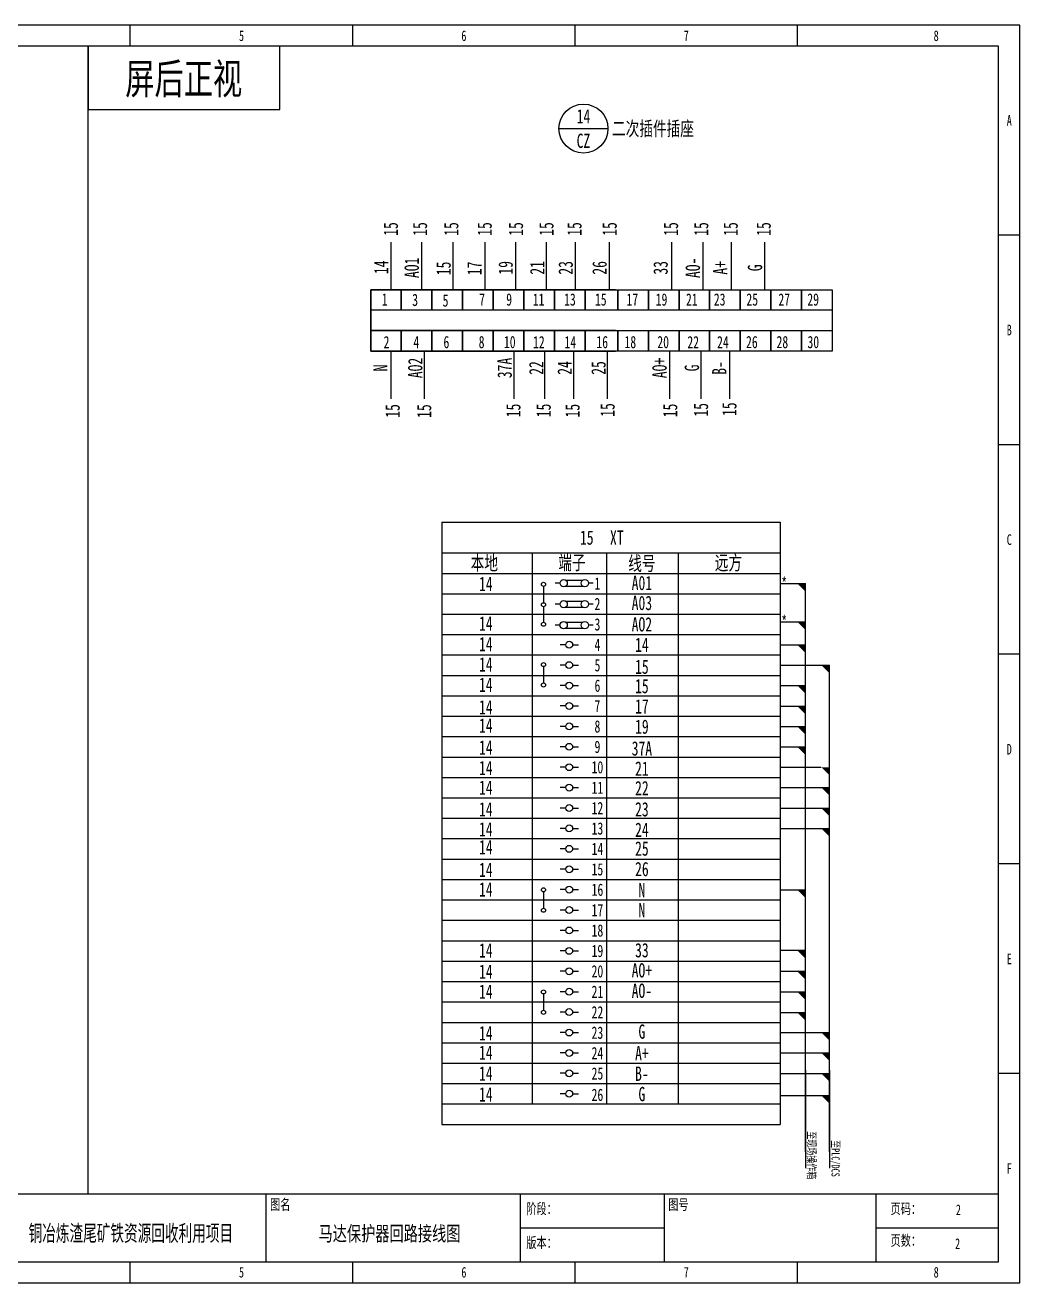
# Model space of a CAD drawing. Header units: millimetres. Extents: x 401220 to 2750366, y -101310 to 943175.
# Drawn here: x 1273778 to 1308329, y 334501 to 378199 of the extents above; entities that cross this region are included whole.
import ezdxf
from ezdxf.enums import TextEntityAlignment as Align

# ---------------------------------------------------------------- set-up
doc = ezdxf.new("R2010")
doc.units = ezdxf.units.MM
doc.layers.add('SW', color=8, linetype='Continuous', lineweight=20)
doc.styles.add('IDQSTYLE', font='NSimSun.ttf', dxfattribs={"width": 0.7})
doc.styles.add('标准', font='NSimSun.ttf', dxfattribs={"width": 0.667})

msp = doc.modelspace()

# ---------------------------------------------------------------- linework, layer by layer
at = {"ltscale": 4}
for p, q in [((1277430.8, 377463.8), (1277430.8, 378199.4)), ((1285155.3, 377463.8), (1285155.3, 378199.4)), ((1292879.8, 377463.8), (1292879.8, 378199.4)), ((1300604.3, 377463.8), (1300604.3, 378199.4)), ((1307593.1, 370916.3), (1308328.7, 370916.3)), ((1307593.1, 363633.2), (1308328.7, 363633.2)), ((1292358.3, 358811.9), (1292191.2, 358811.9)), ((1293511.3, 358812), (1293344.2, 358812)), ((1292358, 358082.9), (1292190.9, 358082.9)), ((1293510.9, 358083), (1293343.9, 358083)), ((1292357.6, 357353.9), (1292190.6, 357353.9)), ((1293510.6, 357354), (1293343.5, 357354)), ((1292556, 356671.6), (1292356.6, 356671.6)), ((1292795.2, 356671.6), (1292994.5, 356671.6)), ((1307593.1, 356350.2), (1308328.7, 356350.2)), ((1292556, 355962.5), (1292356.6, 355962.5)), ((1292795.2, 355962.5), (1292994.5, 355962.5)), ((1292556, 355253.4), (1292356.6, 355253.4)), ((1292795.2, 355253.4), (1292994.5, 355253.4)), ((1292556, 354544.4), (1292356.6, 354544.4)), ((1292795.2, 354544.4), (1292994.5, 354544.4)), ((1292556, 353835.3), (1292356.6, 353835.3)), ((1292795.2, 353835.3), (1292994.5, 353835.3)), ((1292556, 353126.2), (1292356.6, 353126.2)), ((1292795.2, 353126.2), (1292994.5, 353126.2)), ((1292556, 352417.1), (1292356.6, 352417.1)), ((1292795.2, 352417.1), (1292994.5, 352417.1)), ((1292556, 351708), (1292356.6, 351708)), ((1292795.2, 351708), (1292994.5, 351708)), ((1292556, 350998.9), (1292356.6, 350998.9)), ((1292795.2, 350998.9), (1292994.5, 350998.9)), ((1292556, 350289.8), (1292356.6, 350289.8)), ((1292795.2, 350289.8), (1292994.5, 350289.8)), ((1292556, 349580.7), (1292356.6, 349580.7)), ((1292795.2, 349580.7), (1292994.5, 349580.7)), ((1292556, 348871.6), (1292356.6, 348871.6)), ((1292795.2, 348871.6), (1292994.5, 348871.6)), ((1307593.1, 349067.1), (1308328.7, 349067.1)), ((1292556, 348162.5), (1292356.6, 348162.5)), ((1292795.2, 348162.5), (1292994.5, 348162.5)), ((1292556, 347453.4), (1292356.6, 347453.4)), ((1292795.2, 347453.4), (1292994.5, 347453.4)), ((1292556, 346744.3), (1292356.6, 346744.3)), ((1292795.2, 346744.3), (1292994.5, 346744.3)), ((1292556, 346035.2), (1292356.6, 346035.2)), ((1292795.2, 346035.2), (1292994.5, 346035.2)), ((1292556, 345326.1), (1292356.6, 345326.1)), ((1292795.2, 345326.1), (1292994.5, 345326.1)), ((1292556, 344617), (1292356.6, 344617)), ((1292795.2, 344617), (1292994.5, 344617)), ((1292556, 343907.9), (1292356.6, 343907.9)), ((1292795.2, 343907.9), (1292994.5, 343907.9)), ((1292556, 343198.8), (1292356.6, 343198.8)), ((1292795.2, 343198.8), (1292994.5, 343198.8)), ((1292556, 342489.7), (1292356.6, 342489.7)), ((1292795.2, 342489.7), (1292994.5, 342489.7)), ((1292556, 341780.6), (1292356.6, 341780.6)), ((1292795.2, 341780.6), (1292994.5, 341780.6)), ((1307593.1, 341784), (1308328.7, 341784)), ((1292556, 341071.5), (1292356.6, 341071.5)), ((1292795.2, 341071.5), (1292994.5, 341071.5)), ((1249328.4, 337590.7), (1307593.1, 337590.7)), ((1282139, 337590.7), (1282139, 335236.6)), ((1290967, 337590.7), (1290967, 335236.6)), ((1295969.6, 337590.7), (1295969.6, 335236.6)), ((1303326.2, 337590.7), (1303326.2, 335236.6)), ((1290967, 336413.6), (1295969.6, 336413.6)), ((1303326.2, 336413.6), (1307593.1, 336413.6)), ((1277430.8, 334500.9), (1277430.8, 335236.6)), ((1285155.3, 334500.9), (1285155.3, 335236.6)), ((1292879.8, 334500.9), (1292879.8, 335236.6)), ((1300604.3, 334500.9), (1300604.3, 335236.6))]:
    msp.add_line(p, q, dxfattribs=at)
for p, q in [((1275967.5, 377463.8), (1275967.5, 375271.9)), ((1275967.5, 337590.7), (1275967.5, 377463.8)), ((1282627.7, 375271.9), (1282627.7, 377463.8)), ((1275967.5, 375271.9), (1282627.7, 375271.9)), ((1292320, 374606.1), (1294021.9, 374606.1)), ((1286488.5, 369003), (1286488.5, 370664.5)), ((1287552.1, 369003), (1287552.1, 370664.5)), ((1288645.4, 369003), (1288645.4, 370664.5)), ((1289761.5, 369003), (1289761.5, 370664.5)), ((1290825.1, 369003), (1290825.1, 370664.5)), ((1291888.8, 369003), (1291888.8, 370664.5)), ((1292897.4, 369003), (1292897.4, 370664.5)), ((1294073.4, 369003), (1294073.4, 370664.5)), ((1296237.6, 369003), (1296237.6, 370664.5)), ((1297323.8, 369003), (1297323.8, 370664.5)), ((1298311.9, 369003), (1298311.9, 370664.5)), ((1299471.9, 369003), (1299471.9, 370664.5)), ((1285779.4, 369003), (1286488.5, 369003)), ((1285779.4, 368293.9), (1285779.4, 369003)), ((1294288.5, 369003), (1285779.4, 369003)), ((1285779.4, 369003), (1285779.4, 366875.7)), ((1286488.5, 369003), (1287197.6, 369003)), ((1287197.6, 369003), (1287906.7, 369003)), ((1287906.7, 369003), (1288615.8, 369003)), ((1288615.8, 369003), (1289324.9, 369003)), ((1289324.9, 369003), (1290034, 369003)), ((1290034, 369003), (1290743, 369003)), ((1290743, 369003), (1291452.1, 369003)), ((1291452.1, 369003), (1292161.2, 369003)), ((1292161.2, 369003), (1292870.3, 369003)), ((1292870.3, 369003), (1293579.4, 369003)), ((1293579.4, 369003), (1294288.5, 369003)), ((1294362.8, 369003), (1294362.8, 368293.9)), ((1286488.5, 368293.9), (1285779.4, 368293.9)), ((1287197.6, 368293.9), (1286488.5, 368293.9)), ((1287906.7, 368293.9), (1287197.6, 368293.9)), ((1288615.8, 368293.9), (1287906.7, 368293.9)), ((1289324.9, 368293.9), (1288615.8, 368293.9)), ((1290034, 368293.9), (1289324.9, 368293.9)), ((1290743, 368293.9), (1290034, 368293.9)), ((1291452.1, 368293.9), (1290743, 368293.9)), ((1292161.2, 368293.9), (1291452.1, 368293.9)), ((1292870.3, 368293.9), (1292161.2, 368293.9)), ((1293579.4, 368293.9), (1292870.3, 368293.9)), ((1294288.5, 368293.9), (1293579.4, 368293.9)), ((1285779.4, 367584.8), (1286488.5, 367584.8)), ((1285779.4, 366875.7), (1285779.4, 367584.8)), ((1285779.4, 367584.8), (1286488.5, 367584.8)), ((1285779.4, 366875.7), (1285779.4, 367584.8)), ((1294288.5, 367584.8), (1285779.4, 367584.8)), ((1286488.5, 367584.8), (1287197.6, 367584.8)), ((1286488.5, 367584.8), (1287197.6, 367584.8)), ((1287197.6, 367584.8), (1287906.7, 367584.8)), ((1287197.6, 367584.8), (1287906.7, 367584.8)), ((1287906.7, 367584.8), (1288615.8, 367584.8)), ((1287906.7, 367584.8), (1288615.8, 367584.8)), ((1288615.8, 367584.8), (1289324.9, 367584.8)), ((1288615.8, 367584.8), (1289324.9, 367584.8)), ((1289324.9, 367584.8), (1290034, 367584.8)), ((1289324.9, 367584.8), (1290034, 367584.8)), ((1290034, 367584.8), (1290743, 367584.8)), ((1290034, 367584.8), (1290743, 367584.8)), ((1290743, 367584.8), (1291452.1, 367584.8)), ((1290743, 367584.8), (1291452.1, 367584.8)), ((1291452.1, 367584.8), (1292161.2, 367584.8)), ((1291452.1, 367584.8), (1292161.2, 367584.8)), ((1292161.2, 367584.8), (1292870.3, 367584.8)), ((1292161.2, 367584.8), (1292870.3, 367584.8)), ((1292870.3, 367584.8), (1293579.4, 367584.8)), ((1292870.3, 367584.8), (1293579.4, 367584.8)), ((1293579.4, 367584.8), (1294288.5, 367584.8)), ((1293579.4, 367584.8), (1294288.5, 367584.8)), ((1294362.8, 367584.8), (1294362.8, 366875.7)), ((1294362.8, 367584.8), (1294362.8, 366875.7)), ((1286488.5, 366875.7), (1285779.4, 366875.7)), ((1285779.4, 366875.7), (1294288.5, 366875.7)), ((1286488.5, 366875.7), (1285779.4, 366875.7)), ((1287197.6, 366875.7), (1286488.5, 366875.7)), ((1287197.6, 366875.7), (1286488.5, 366875.7)), ((1286488.5, 365214.1), (1286488.5, 366875.7)), ((1287906.7, 366875.7), (1287197.6, 366875.7)), ((1287906.7, 366875.7), (1287197.6, 366875.7)), ((1287647.4, 365214.1), (1287647.4, 366875.7)), ((1288615.8, 366875.7), (1287906.7, 366875.7)), ((1288615.8, 366875.7), (1287906.7, 366875.7)), ((1289324.9, 366875.7), (1288615.8, 366875.7)), ((1289324.9, 366875.7), (1288615.8, 366875.7)), ((1290547.6, 366875.7), (1289838.5, 366875.7)), ((1290547.6, 366875.7), (1289838.5, 366875.7)), ((1291256.7, 366875.7), (1290547.6, 366875.7)), ((1291256.7, 366875.7), (1290547.6, 366875.7)), ((1290763.3, 365214.1), (1290763.3, 366875.7)), ((1291965.8, 366875.7), (1291256.7, 366875.7)), ((1291965.8, 366875.7), (1291256.7, 366875.7)), ((1291826.9, 365214.1), (1291826.9, 366875.7)), ((1292674.9, 366875.7), (1291965.8, 366875.7)), ((1292674.9, 366875.7), (1291965.8, 366875.7)), ((1293384, 366875.7), (1292674.9, 366875.7)), ((1293384, 366875.7), (1292674.9, 366875.7)), ((1292835.5, 365214.1), (1292835.5, 366875.7)), ((1294093.1, 366875.7), (1293384, 366875.7)), ((1294093.1, 366875.7), (1293384, 366875.7)), ((1294011.5, 365214.1), (1294011.5, 366875.7)), ((1294876.5, 366875.7), (1294167.4, 366875.7)), ((1294876.5, 366875.7), (1294167.4, 366875.7)), ((1296175.7, 365214.1), (1296175.7, 366875.7)), ((1297261.9, 365214.1), (1297261.9, 366875.7)), ((1298250, 365214.1), (1298250, 366875.7)), ((1288249.4, 360925), (1288249.4, 359861.3)), ((1288249.4, 360925), (1299595, 360925)), ((1288656, 360925), (1300001.6, 360925)), ((1300001.6, 360925), (1300001.6, 359861.3)), ((1288249.4, 359861.3), (1300001.6, 359861.3)), ((1288249.4, 359861.3), (1288249.4, 359152.2)), ((1291386.4, 359861.3), (1291386.4, 359152.2)), ((1293974.2, 359861.3), (1293974.2, 359152.2)), ((1296457.2, 359861.3), (1296457.2, 359152.2)), ((1300001.6, 359861.3), (1300001.6, 359152.2)), ((1288249.4, 359152.2), (1288249.4, 358443.1)), ((1288249.4, 359152.2), (1288249.4, 358443.1)), ((1288249.4, 359152.2), (1299595, 359152.2)), ((1288656, 359152.2), (1300001.6, 359152.2)), ((1291386.4, 359152.2), (1291386.4, 358443.1)), ((1292554.5, 358916.3), (1293147.5, 358916.1)), ((1293974.2, 359152.2), (1293974.2, 358443.1)), ((1296456.1, 359152.2), (1296456.1, 358443.1)), ((1300001.6, 359152.2), (1300001.6, 358443.1)), ((1300001.6, 359152.2), (1300001.6, 358443.1)), ((1300001.6, 358797.7), (1300882, 358797.7)), ((1300882, 339058), (1300882, 358797.7)), ((1288249.4, 358443.1), (1288249.4, 357734)), ((1288249.4, 358443.1), (1288249.4, 357734)), ((1288249.4, 358443.1), (1299595, 358443.1)), ((1288656, 358443.1), (1300001.6, 358443.1)), ((1291386.4, 358443.1), (1291386.4, 357734)), ((1291781.8, 358699.5), (1291781.8, 358415.8)), ((1291781.8, 358415.8), (1291781.8, 358132.2)), ((1292555.8, 358708.4), (1293147.4, 358708.1)), ((1293974.2, 358443.1), (1293974.2, 357734)), ((1296456.1, 358443.1), (1296456.1, 357734)), ((1300001.6, 358443.1), (1300001.6, 357734)), ((1300001.6, 358443.1), (1300001.6, 357734)), ((1291781.8, 357990.4), (1291781.8, 357454.3)), ((1292554.2, 358187.3), (1293147.2, 358187.1)), ((1292555.5, 357979.4), (1293147.1, 357979.1)), ((1288249.4, 357734), (1288249.4, 357024.9)), ((1288249.4, 357734), (1288249.4, 357024.9)), ((1288249.4, 357734), (1299595, 357734)), ((1288656, 357734), (1300001.6, 357734)), ((1291386.4, 357734), (1291386.4, 357024.9)), ((1292553.9, 357458.3), (1293146.8, 357458.1)), ((1293974.2, 357734), (1293974.2, 357024.9)), ((1296456.1, 357734), (1296456.1, 357024.9)), ((1300001.6, 357734), (1300001.6, 357024.9)), ((1300001.6, 357734), (1300001.6, 357024.9)), ((1300001.6, 357470.6), (1300882, 357470.6)), ((1288249.4, 357024.9), (1288249.4, 356315.8)), ((1288249.4, 357024.9), (1288249.4, 356315.8)), ((1288249.4, 357024.9), (1299595, 357024.9)), ((1288656, 357024.9), (1300001.6, 357024.9)), ((1291386.4, 357024.9), (1291386.4, 356315.8)), ((1292555.2, 357250.4), (1293146.8, 357250.1)), ((1293974.2, 357024.9), (1293974.2, 356315.8)), ((1296456.1, 357024.9), (1296456.1, 356315.8)), ((1300001.6, 357024.9), (1300001.6, 356315.8)), ((1300001.6, 357024.9), (1300001.6, 356315.8)), ((1300001.6, 356670.4), (1300882, 356670.4)), ((1288249.4, 356315.8), (1288249.4, 355606.7)), ((1288249.4, 356315.8), (1288249.4, 355606.7)), ((1288249.4, 356315.8), (1299595, 356315.8)), ((1288656, 356315.8), (1300001.6, 356315.8)), ((1291386.4, 356315.8), (1291386.4, 355606.7)), ((1293974.2, 356315.8), (1293974.2, 355606.7)), ((1296456.1, 356315.8), (1296456.1, 355606.7)), ((1300001.6, 356315.8), (1300001.6, 355606.7)), ((1300001.6, 356315.8), (1300001.6, 355606.7)), ((1291781.8, 355910.9), (1291781.8, 355627.2)), ((1300001.6, 355961.3), (1300882, 355961.3)), ((1300001.6, 355961.3), (1301716.4, 355961.3)), ((1301716.4, 339058), (1301716.4, 355961.3)), ((1288249.4, 355606.7), (1288249.4, 354897.6)), ((1288249.4, 355606.7), (1288249.4, 354897.6)), ((1288249.4, 355606.7), (1299595, 355606.7)), ((1288656, 355606.7), (1300001.6, 355606.7)), ((1291386.4, 355606.7), (1291386.4, 354897.6)), ((1291781.8, 355627.2), (1291781.8, 355343.6)), ((1293974.2, 355606.7), (1293974.2, 354897.6)), ((1296456.1, 355606.7), (1296456.1, 354897.6)), ((1300001.6, 355606.7), (1300001.6, 354897.6)), ((1300001.6, 355606.7), (1300001.6, 354897.6)), ((1288249.4, 354897.6), (1288249.4, 354188.5)), ((1288249.4, 354897.6), (1288249.4, 354188.5)), ((1288249.4, 354897.6), (1299595, 354897.6)), ((1288656, 354897.6), (1300001.6, 354897.6)), ((1291386.4, 354897.6), (1291386.4, 354188.5)), ((1293974.2, 354897.6), (1293974.2, 354188.5)), ((1296456.1, 354897.6), (1296456.1, 354188.5)), ((1300001.6, 355252.2), (1300882, 355252.2)), ((1300001.6, 354897.6), (1300001.6, 354188.5)), ((1300001.6, 354897.6), (1300001.6, 354188.5)), ((1300001.6, 354543.1), (1300882, 354543.1)), ((1288249.4, 354188.5), (1288249.4, 353479.5)), ((1288249.4, 354188.5), (1288249.4, 353479.5)), ((1288249.4, 354188.5), (1299595, 354188.5)), ((1288656, 354188.5), (1300001.6, 354188.5)), ((1291386.4, 354188.5), (1291386.4, 353479.5)), ((1293974.2, 354188.5), (1293974.2, 353479.5)), ((1296456.1, 354188.5), (1296456.1, 353479.5)), ((1300001.6, 354188.5), (1300001.6, 353479.5)), ((1300001.6, 354188.5), (1300001.6, 353479.5)), ((1300001.6, 353834), (1300882, 353834)), ((1288249.4, 353479.5), (1288249.4, 352770.4)), ((1288249.4, 353479.5), (1288249.4, 352770.4)), ((1288249.4, 353479.5), (1299595, 353479.5)), ((1288656, 353479.5), (1300001.6, 353479.5)), ((1291386.4, 353479.5), (1291386.4, 352770.4)), ((1293974.2, 353479.5), (1293974.2, 352770.4)), ((1296456.1, 353479.5), (1296456.1, 352770.4)), ((1300001.6, 353479.5), (1300001.6, 352770.4)), ((1300001.6, 353479.5), (1300001.6, 352770.4)), ((1300001.6, 353124.9), (1300882, 353124.9)), ((1288249.4, 352770.4), (1288249.4, 352061.3)), ((1288249.4, 352770.4), (1288249.4, 352061.3)), ((1288249.4, 352770.4), (1299595, 352770.4)), ((1288656, 352770.4), (1300001.6, 352770.4)), ((1291386.4, 352770.4), (1291386.4, 352061.3)), ((1293974.2, 352770.4), (1293974.2, 352061.3)), ((1296456.1, 352770.4), (1296456.1, 352061.3)), ((1300001.6, 352770.4), (1300001.6, 352061.3)), ((1300001.6, 352770.4), (1300001.6, 352061.3)), ((1300001.6, 352415.8), (1301432.8, 352415.8)), ((1288249.4, 352061.3), (1288249.4, 351352.2)), ((1288249.4, 352061.3), (1288249.4, 351352.2)), ((1288249.4, 352061.3), (1299595, 352061.3)), ((1288656, 352061.3), (1300001.6, 352061.3)), ((1291386.4, 352061.3), (1291386.4, 351352.2)), ((1293974.2, 352061.3), (1293974.2, 351352.2)), ((1296456.1, 352061.3), (1296456.1, 351352.2)), ((1300001.6, 352061.3), (1300001.6, 351352.2)), ((1300001.6, 352061.3), (1300001.6, 351352.2)), ((1288249.4, 351352.2), (1288249.4, 350643.1)), ((1288249.4, 351352.2), (1288249.4, 350643.1)), ((1288249.4, 351352.2), (1299595, 351352.2)), ((1288656, 351352.2), (1300001.6, 351352.2)), ((1291386.4, 351352.2), (1291386.4, 350643.1)), ((1293974.2, 351352.2), (1293974.2, 350643.1)), ((1296456.1, 351352.2), (1296456.1, 350643.1)), ((1300001.6, 351706.7), (1300882, 351706.7)), ((1300001.6, 351706.7), (1301716.4, 351706.7)), ((1300001.6, 351352.2), (1300001.6, 350643.1)), ((1300001.6, 351352.2), (1300001.6, 350643.1)), ((1300001.6, 350997.6), (1301716.4, 350997.6)), ((1288249.4, 350643.1), (1288249.4, 349934)), ((1288249.4, 350643.1), (1288249.4, 349934)), ((1288249.4, 350643.1), (1299595, 350643.1)), ((1288656, 350643.1), (1300001.6, 350643.1)), ((1291386.4, 350643.1), (1291386.4, 349934)), ((1293974.2, 350643.1), (1293974.2, 349934)), ((1296456.1, 350643.1), (1296456.1, 349934)), ((1300001.6, 350643.1), (1300001.6, 349934)), ((1300001.6, 350643.1), (1300001.6, 349934)), ((1300001.6, 350288.5), (1301716.4, 350288.5)), ((1288249.4, 349934), (1288249.4, 349224.9)), ((1288249.4, 349934), (1288249.4, 349224.9)), ((1288249.4, 349934), (1299595, 349934)), ((1288656, 349934), (1300001.6, 349934)), ((1291386.4, 349934), (1291386.4, 349224.9)), ((1293974.2, 349934), (1293974.2, 349224.9)), ((1296456.1, 349934), (1296456.1, 349224.9)), ((1300001.6, 349934), (1300001.6, 349224.9)), ((1300001.6, 349934), (1300001.6, 349224.9)), ((1288249.4, 349224.9), (1288249.4, 348515.8)), ((1288249.4, 349224.9), (1288249.4, 348515.8)), ((1288249.4, 349224.9), (1299595, 349224.9)), ((1288656, 349224.9), (1300001.6, 349224.9)), ((1291386.4, 349224.9), (1291386.4, 348515.8)), ((1293974.2, 349224.9), (1293974.2, 348515.8)), ((1296456.1, 349224.9), (1296456.1, 348515.8)), ((1300001.6, 349224.9), (1300001.6, 348515.8)), ((1300001.6, 349224.9), (1300001.6, 348515.8)), ((1288249.4, 348515.8), (1288249.4, 347806.7)), ((1288249.4, 348515.8), (1288249.4, 347806.7)), ((1288249.4, 348515.8), (1299595, 348515.8)), ((1288656, 348515.8), (1300001.6, 348515.8)), ((1291386.4, 348515.8), (1291386.4, 347806.7)), ((1293974.2, 348515.8), (1293974.2, 347806.7)), ((1296456.1, 348515.8), (1296456.1, 347806.7)), ((1300001.6, 348515.8), (1300001.6, 347806.7)), ((1300001.6, 348515.8), (1300001.6, 347806.7)), ((1291781.8, 348084.4), (1291781.8, 347800.7)), ((1300001.6, 348161.7), (1300882, 348161.7)), ((1288249.4, 347806.7), (1288249.4, 347097.6)), ((1288249.4, 347806.7), (1288249.4, 347097.6)), ((1288249.4, 347806.7), (1299595, 347806.7)), ((1288656, 347806.7), (1300001.6, 347806.7)), ((1291386.4, 347806.7), (1291386.4, 347097.6)), ((1291781.8, 347800.7), (1291781.8, 347517.1)), ((1293974.2, 347806.7), (1293974.2, 347097.6)), ((1296456.1, 347806.7), (1296456.1, 347097.6)), ((1300001.6, 347806.7), (1300001.6, 347097.6)), ((1300001.6, 347806.7), (1300001.6, 347097.6)), ((1288249.4, 347097.6), (1288249.4, 346388.5)), ((1288249.4, 347097.6), (1288249.4, 346388.5)), ((1288249.4, 347097.6), (1299595, 347097.6)), ((1288656, 347097.6), (1300001.6, 347097.6)), ((1291386.4, 347097.6), (1291386.4, 346388.5)), ((1293974.2, 347097.6), (1293974.2, 346388.5)), ((1296456.1, 347097.6), (1296456.1, 346388.5)), ((1300001.6, 347097.6), (1300001.6, 346388.5)), ((1300001.6, 347097.6), (1300001.6, 346388.5)), ((1288249.4, 346388.5), (1288249.4, 345679.4)), ((1288249.4, 346388.5), (1288249.4, 345679.4)), ((1288249.4, 346388.5), (1299595, 346388.5)), ((1288656, 346388.5), (1300001.6, 346388.5)), ((1291386.4, 346388.5), (1291386.4, 345679.4)), ((1293974.2, 346388.5), (1293974.2, 345679.4)), ((1296456.1, 346388.5), (1296456.1, 345679.4)), ((1300001.6, 346388.5), (1300001.6, 345679.4)), ((1300001.6, 346388.5), (1300001.6, 345679.4)), ((1288249.4, 345679.4), (1288249.4, 344970.3)), ((1288249.4, 345679.4), (1288249.4, 344970.3)), ((1288249.4, 345679.4), (1299595, 345679.4)), ((1288656, 345679.4), (1300001.6, 345679.4)), ((1291386.4, 345679.4), (1291386.4, 344970.3)), ((1293974.2, 345679.4), (1293974.2, 344970.3)), ((1296456.1, 345679.4), (1296456.1, 344970.3)), ((1300001.6, 346055), (1300882, 346055)), ((1300001.6, 346055), (1300882, 346055)), ((1300001.6, 345679.4), (1300001.6, 344970.3)), ((1300001.6, 345679.4), (1300001.6, 344970.3)), ((1300001.6, 345324.8), (1300882, 345324.8)), ((1288249.4, 344970.3), (1288249.4, 344261.2)), ((1288249.4, 344970.3), (1288249.4, 344261.2)), ((1288249.4, 344970.3), (1299595, 344970.3)), ((1288656, 344970.3), (1300001.6, 344970.3)), ((1291386.4, 344970.3), (1291386.4, 344261.2)), ((1293974.2, 344970.3), (1293974.2, 344261.2)), ((1296456.1, 344970.3), (1296456.1, 344261.2)), ((1300001.6, 344970.3), (1300001.6, 344261.2)), ((1300001.6, 344970.3), (1300001.6, 344261.2)), ((1291781.8, 344538.9), (1291781.8, 344255.2)), ((1300001.6, 344615.7), (1300882, 344615.7)), ((1288249.4, 344261.2), (1288249.4, 343552.1)), ((1288249.4, 344261.2), (1288249.4, 343552.1)), ((1288249.4, 344261.2), (1300001.6, 344261.2)), ((1291386.4, 344261.2), (1291386.4, 343552.1)), ((1291781.8, 344255.2), (1291781.8, 343971.6)), ((1293974.2, 344261.2), (1293974.2, 343552.1)), ((1296456.1, 344261.2), (1296456.1, 343552.1)), ((1300001.6, 344261.2), (1300001.6, 343552.1)), ((1300001.6, 344261.2), (1300001.6, 343552.1)), ((1288249.4, 343552.1), (1288249.4, 342843)), ((1288249.4, 343552.1), (1288249.4, 342843)), ((1288249.4, 343552.1), (1299595, 343552.1)), ((1288656, 343552.1), (1300001.6, 343552.1)), ((1291386.4, 343552.1), (1291386.4, 342843)), ((1293974.2, 343552.1), (1293974.2, 342843)), ((1296456.1, 343552.1), (1296456.1, 342843)), ((1300001.6, 343892.5), (1300882, 343892.5)), ((1300001.6, 343552.1), (1300001.6, 342843)), ((1300001.6, 343552.1), (1300001.6, 342843)), ((1300001.6, 343197.6), (1301716.4, 343197.6)), ((1288249.4, 342843), (1288249.4, 342133.9)), ((1288249.4, 342843), (1288249.4, 342133.9)), ((1288249.4, 342843), (1299595, 342843)), ((1288656, 342843), (1300001.6, 342843)), ((1291386.4, 342843), (1291386.4, 342133.9)), ((1293974.2, 342843), (1293974.2, 342133.9)), ((1296456.1, 342843), (1296456.1, 342133.9)), ((1300001.6, 342843), (1300001.6, 342133.9)), ((1300001.6, 342843), (1300001.6, 342133.9)), ((1300001.6, 342488.5), (1301716.4, 342488.5)), ((1288249.4, 342133.9), (1288249.4, 341424.8)), ((1288249.4, 342133.9), (1288249.4, 341424.8)), ((1288249.4, 342133.9), (1299595, 342133.9)), ((1288656, 342133.9), (1300001.6, 342133.9)), ((1291386.4, 342133.9), (1291386.4, 341424.8)), ((1293974.2, 342133.9), (1293974.2, 341424.8)), ((1296456.1, 342133.9), (1296456.1, 341424.8)), ((1300001.6, 342133.9), (1300001.6, 341424.8)), ((1300001.6, 342133.9), (1300001.6, 341424.8)), ((1300001.6, 341779.4), (1301716.4, 341779.4)), ((1300882, 341894.4), (1300882, 341468.9)), ((1301716.4, 341894.4), (1301716.4, 341468.9)), ((1288249.4, 341424.8), (1288249.4, 340715.7)), ((1288249.4, 341424.8), (1288249.4, 340715.7)), ((1288249.4, 341424.8), (1299595, 341424.8)), ((1288656, 341424.8), (1300001.6, 341424.8)), ((1291386.4, 341424.8), (1291386.4, 340715.7)), ((1293974.2, 341424.8), (1293974.2, 340715.7)), ((1296456.1, 341424.8), (1296456.1, 340715.7)), ((1300001.6, 341424.8), (1300001.6, 340715.7)), ((1300001.6, 341424.8), (1300001.6, 340715.7)), ((1300882, 341468.9), (1300882, 339058)), ((1301716.4, 341468.9), (1301716.4, 339058)), ((1288249.4, 341070.3), (1288249.4, 340006.6)), ((1300001.6, 341070.3), (1300001.6, 340006.6)), ((1300001.6, 341006.1), (1301716.4, 341006.1)), ((1288249.4, 340715.7), (1288249.4, 340006.6)), ((1288249.4, 340715.7), (1288249.4, 340006.6)), ((1288249.4, 340715.7), (1299595, 340715.7)), ((1288656, 340715.7), (1300001.6, 340715.7)), ((1300001.6, 340715.7), (1300001.6, 340006.6)), ((1300001.6, 340715.7), (1300001.6, 340006.6)), ((1288249.4, 340006.6), (1299595, 340006.6)), ((1288656, 340006.6), (1300001.6, 340006.6)), ((1300882, 339058), (1300882, 338490.7)), ((1301716.4, 339058), (1301716.4, 338490.7))]:
    msp.add_line(p, q)
for points in [[(1247709.9, 334500.9), (1308328.7, 334500.9), (1308328.7, 378199.4), (1247709.9, 378199.4)], [(1249328.4, 335236.6), (1307593.1, 335236.6), (1307593.1, 377463.8), (1249328.4, 377463.8)]]:
    msp.add_lwpolyline(points, close=True, dxfattribs=at)
for points in [[(1285779.4, 369003), (1286843, 369003), (1286843, 368293.9), (1285779.4, 368293.9)], [(1301808.4, 366875.7), (1285779.4, 366875.7), (1285779.4, 369003), (1301808.4, 369003)], [(1286843, 369003), (1287906.7, 369003), (1287906.7, 368293.9), (1286843, 368293.9)], [(1287906.7, 369003), (1288970.3, 369003), (1288970.3, 368293.9), (1287906.7, 368293.9)], [(1288970.3, 369003), (1290034, 369003), (1290034, 368293.9), (1288970.3, 368293.9)], [(1290034, 369003), (1291097.6, 369003), (1291097.6, 368293.9), (1290034, 368293.9)], [(1291097.6, 369003), (1292161.2, 369003), (1292161.2, 368293.9), (1291097.6, 368293.9)], [(1292161.2, 369003), (1293224.9, 369003), (1293224.9, 368293.9), (1292161.2, 368293.9)], [(1293224.9, 369003), (1294362.8, 369003), (1294362.8, 368293.9), (1293224.9, 368293.9)], [(1294362.8, 369003), (1295426.5, 369003), (1295426.5, 368293.9), (1294362.8, 368293.9)], [(1295426.5, 369003), (1296490.1, 369003), (1296490.1, 368293.9), (1295426.5, 368293.9)], [(1296490.1, 369003), (1297553.8, 369003), (1297553.8, 368293.9), (1296490.1, 368293.9)], [(1297553.8, 369003), (1298617.4, 369003), (1298617.4, 368293.9), (1297553.8, 368293.9)], [(1298617.4, 369003), (1299681.1, 369003), (1299681.1, 368293.9), (1298617.4, 368293.9)], [(1299681.1, 369003), (1300744.7, 369003), (1300744.7, 368293.9), (1299681.1, 368293.9)], [(1300744.7, 369003), (1301808.4, 369003), (1301808.4, 368293.9), (1300744.7, 368293.9)], [(1285779.4, 367584.8), (1286843, 367584.8), (1286843, 366875.7), (1285779.4, 366875.7)], [(1286843, 367584.8), (1287906.7, 367584.8), (1287906.7, 366875.7), (1286843, 366875.7)], [(1287906.7, 367584.8), (1288970.3, 367584.8), (1288970.3, 366875.7), (1287906.7, 366875.7)], [(1288970.3, 367584.8), (1290034, 367584.8), (1290034, 366875.7), (1288970.3, 366875.7)], [(1290034, 367584.8), (1291097.6, 367584.8), (1291097.6, 366875.7), (1290034, 366875.7)], [(1291097.6, 367584.8), (1292161.2, 367584.8), (1292161.2, 366875.7), (1291097.6, 366875.7)], [(1292161.2, 367584.8), (1293224.9, 367584.8), (1293224.9, 366875.7), (1292161.2, 366875.7)], [(1293224.9, 367584.8), (1294362.8, 367584.8), (1294362.8, 366875.7), (1293224.9, 366875.7)], [(1294362.8, 367584.8), (1295426.5, 367584.8), (1295426.5, 366875.7), (1294362.8, 366875.7)], [(1295426.5, 367584.8), (1296490.1, 367584.8), (1296490.1, 366875.7), (1295426.5, 366875.7)], [(1296490.1, 367584.8), (1297553.8, 367584.8), (1297553.8, 366875.7), (1296490.1, 366875.7)], [(1297553.8, 367584.8), (1298617.4, 367584.8), (1298617.4, 366875.7), (1297553.8, 366875.7)], [(1298617.4, 367584.8), (1299681.1, 367584.8), (1299681.1, 366875.7), (1298617.4, 366875.7)], [(1299681.1, 367584.8), (1300744.7, 367584.8), (1300744.7, 366875.7), (1299681.1, 366875.7)], [(1300744.7, 367584.8), (1301808.4, 367584.8), (1301808.4, 366875.7), (1300744.7, 366875.7)]]:
    msp.add_lwpolyline(points, close=True)
for centre, radius in [((1293170.9, 374606.1), 850.9), ((1291781.8, 358770.4), 70.9), ((1291781.8, 358061.3), 70.9), ((1291781.8, 357383.4), 70.9), ((1291781.8, 355981.8), 70.9), ((1291781.8, 355272.7), 70.9), ((1291781.8, 348155.3), 70.9), ((1291781.8, 347446.2), 70.9), ((1291781.8, 344609.8), 70.9), ((1291781.8, 343900.7), 70.9)]:
    msp.add_circle(centre, radius)
for centre, radius in [((1292484.2, 358811.9), 125.9), ((1293218.3, 358812), 125.9), ((1292483.9, 358082.9), 125.9), ((1293218, 358083), 125.9), ((1292483.5, 357353.9), 125.9), ((1293217.6, 357354), 125.9), ((1292675.6, 356671.6), 119.6), ((1292675.6, 355962.5), 119.6), ((1292675.6, 355253.4), 119.6), ((1292675.6, 354544.4), 119.6), ((1292675.6, 353835.3), 119.6), ((1292675.6, 353126.2), 119.6), ((1292675.6, 352417.1), 119.6), ((1292675.6, 351708), 119.6), ((1292675.6, 350998.9), 119.6), ((1292675.6, 350289.8), 119.6), ((1292675.6, 349580.7), 119.6), ((1292675.6, 348871.6), 119.6), ((1292675.6, 348162.5), 119.6), ((1292675.6, 347453.4), 119.6), ((1292675.6, 346744.3), 119.6), ((1292675.6, 346035.2), 119.6), ((1292675.6, 345326.1), 119.6), ((1292675.6, 344617), 119.6), ((1292675.6, 343907.9), 119.6), ((1292675.6, 343198.8), 119.6), ((1292675.6, 342489.7), 119.6), ((1292675.6, 341780.6), 119.6), ((1292675.6, 341071.5), 119.6)]:
    msp.add_circle(centre, radius, dxfattribs=at)
for points in [[(1300882, 358797.7), (1300882, 358514), (1300598.4, 358797.7)], [(1300882, 357470.6), (1300882, 357187), (1300598.4, 357470.6)], [(1300882, 356670.4), (1300882, 356386.7), (1300598.4, 356670.4)], [(1301716.4, 355961.3), (1301716.4, 355677.7), (1301432.8, 355961.3)], [(1300882, 355252.2), (1300882, 354968.6), (1300598.4, 355252.2)], [(1300882, 354543.1), (1300882, 354259.5), (1300598.4, 354543.1)], [(1300882, 353834), (1300882, 353550.4), (1300598.4, 353834)], [(1300882, 353124.9), (1300882, 352841.3), (1300598.4, 353124.9)], [(1301716.4, 352415.8), (1301716.4, 352132.2), (1301432.8, 352415.8)], [(1301716.4, 351706.7), (1301716.4, 351423.1), (1301432.8, 351706.7)], [(1301716.4, 350997.6), (1301716.4, 350714), (1301432.8, 350997.6)], [(1301716.4, 350288.5), (1301716.4, 350004.9), (1301432.8, 350288.5)], [(1300882, 348161.7), (1300882, 347878.1), (1300598.4, 348161.7)], [(1300882, 346055), (1300882, 345771.4), (1300598.4, 346055)], [(1300882, 345324.8), (1300882, 345041.2), (1300598.4, 345324.8)], [(1300882, 344615.7), (1300882, 344332.1), (1300598.4, 344615.7)], [(1300882, 343892.5), (1300882, 343608.8), (1300598.4, 343892.5)], [(1301716.4, 343197.6), (1301716.4, 342913.9), (1301432.8, 343197.6)], [(1301716.4, 342488.5), (1301716.4, 342204.8), (1301432.8, 342488.5)], [(1301716.4, 341779.4), (1301716.4, 341495.7), (1301432.8, 341779.4)], [(1301716.4, 341006.1), (1301716.4, 340722.5), (1301432.8, 341006.1)]]:
    msp.add_solid(points)

# ---------------------------------------------------------------- texts
at = {"style": 'IDQSTYLE', "width": 0.7}
for s, p in [('5', (1281293, 377537.3)), ('6', (1289017.5, 377537.3)), ('7', (1296742, 377537.3)), ('8', (1305422.9, 377537.3)), ('A', (1307960.9, 374594.7)), ('B', (1307960.9, 367311.6)), ('C', (1307960.9, 360028.5)), ('D', (1307960.9, 352745.4)), ('E', (1307960.9, 345462.3)), ('F', (1307960.9, 338179.2)), ('5', (1281293, 334574.5)), ('6', (1289017.5, 334574.5)), ('7', (1296742, 334574.5)), ('8', (1305422.9, 334574.5))]:
    msp.add_text(s, height=368.6, dxfattribs=at).set_placement(p, align=Align.BOTTOM_CENTER)
for s, height, p in [('屏后正视', 1063.64, (1279286.3, 376353.6)), ('1', 425.5, (1286268.6, 368671.3)), ('3', 425.5, (1287324.1, 368650.6)), ('5', 425.5, (1288379.4, 368629.9)), ('7', 425.5, (1289649.3, 368664.5)), ('9', 425.5, (1290588.9, 368664.5)), ('11', 425.46, (1291611.8, 368664.5)), ('13', 425.46, (1292700.3, 368664.5)), ('15', 425.46, (1293772.2, 368664.5)), ('17', 425.46, (1294867.3, 368664.5)), ('19', 425.46, (1295882.6, 368664.5)), ('21', 425.46, (1296933.8, 368664.5)), ('23', 425.46, (1297902.2, 368664.5)), ('25', 425.46, (1299032.7, 368664.5)), ('27', 425.46, (1300144.4, 368664.5)), ('29', 425.46, (1301149.2, 368664.5)), ('2', 425.5, (1286329.3, 367185.6)), ('4', 425.5, (1287365.1, 367185.6)), ('6', 425.5, (1288409.2, 367185.6)), ('8', 425.5, (1289631.9, 367185.6)), ('10', 425.46, (1290610.9, 367185.6)), ('12', 425.46, (1291621.7, 367185.6)), ('14', 425.46, (1292714.9, 367185.6)), ('16', 425.46, (1293821.7, 367185.6)), ('18', 425.46, (1294797.9, 367185.6)), ('20', 425.46, (1295938.8, 367185.6)), ('22', 425.46, (1296983.1, 367185.6)), ('24', 425.46, (1298014.7, 367185.6)), ('26', 425.46, (1299019.6, 367185.6)), ('28', 425.46, (1300079.6, 367185.6)), ('30', 425.46, (1301155, 367185.6))]:
    msp.add_text(s, height=height, dxfattribs=at).set_placement(p, align=Align.MIDDLE)
for s, height, p in [('14', 496.37, (1293170.9, 375031.6)), ('CZ', 496.37, (1293170.9, 374180.7)), ('15', 496.37, (1293286.4, 360395.2)), ('XT', 496.37, (1294328.8, 360393.1)), ('14', 496.37, (1289778, 358785.8)), ('1', 425.5, (1293655.9, 358797.7)), ('*', 425.5, (1300143.4, 358797.7)), ('2', 425.5, (1293655.9, 358088.6)), ('14', 496.37, (1289778, 357408.4)), ('3', 425.5, (1293655.9, 357379.5)), ('*', 425.5, (1300143.4, 357470.6)), ('@N421', 0.142, (1293974.2, 357379.5)), ('14', 496.37, (1289778, 356693.6)), ('4', 425.5, (1293655.9, 356670.4)), ('14', 496.37, (1289778, 355988.6)), ('5', 425.5, (1293655.9, 355961.3)), ('14', 496.37, (1289778, 355283.6)), ('6', 425.5, (1293655.9, 355252.2)), ('14', 496.37, (1289778, 354500.3)), ('7', 425.5, (1293655.9, 354543.1)), ('14', 496.37, (1289778, 353863.9)), ('8', 425.5, (1293655.9, 353834)), ('14', 496.37, (1289778, 353100.1)), ('9', 425.5, (1293655.9, 353124.9)), ('14', 496.37, (1289778, 352392.1)), ('10', 425.46, (1293655.9, 352415.8)), ('14', 496.37, (1289778, 351706.7)), ('11', 425.46, (1293655.9, 351706.7)), ('14', 496.37, (1289778, 350952.8)), ('12', 425.46, (1293655.9, 350997.6)), ('14', 496.37, (1289778, 350257.6)), ('13', 425.46, (1293655.9, 350288.5)), ('14', 496.37, (1289778, 349637)), ('14', 425.46, (1293655.9, 349579.4)), ('14', 496.37, (1289778, 348853.7)), ('15', 425.46, (1293655.9, 348870.3)), ('14', 496.37, (1289778, 348168.3)), ('16', 425.46, (1293655.9, 348161.2)), ('17', 425.46, (1293655.9, 347452.1)), ('@N', 0.142, (1293974.2, 347452.1)), ('18', 425.46, (1293655.9, 346743)), ('14', 496.37, (1289778, 346049.2)), ('19', 425.46, (1293655.9, 346033.9)), ('14', 496.37, (1289779.3, 345315.6)), ('20', 425.46, (1293655.9, 345324.8)), ('14', 496.37, (1289778, 344619.7)), ('21', 425.46, (1293655.9, 344615.7)), ('22', 425.46, (1293655.9, 343902.3)), ('14', 496.37, (1289778, 343174.3)), ('23', 425.46, (1293655.9, 343193.2)), ('14', 496.37, (1289778, 342498.6)), ('24', 425.46, (1293655.9, 342484.1)), ('14', 496.37, (1289778, 341774.1)), ('25', 425.46, (1293655.9, 341775)), ('14', 496.37, (1289778, 341049.5)), ('26', 425.46, (1293655.9, 341035)), ('马达保护器回路接线图', 516, (1286433.7, 336214.9))]:
    msp.add_text(s, height=height, dxfattribs=at).set_placement(p, align=Align.MIDDLE_CENTER)
msp.add_text('二次插件插座', height=496.37, dxfattribs=at).set_placement((1294163.7, 374606.1), align=Align.MIDDLE_LEFT)
for s, height, rotation, p in [('15', 496.37, 90, (1286723.8, 371116.9)), ('15', 496.37, 90, (1287739.7, 371116.9)), ('15', 496.37, 90, (1288824.5, 371116.9)), ('15', 496.37, 90, (1289986.7, 371116.9)), ('15', 496.37, 90, (1291071.5, 371116.9)), ('15', 496.37, 90, (1292130.4, 371116.9)), ('15', 496.37, 90, (1293103.3, 371116.9)), ('15', 496.37, 90, (1294325.8, 371116.9)), ('15', 496.37, 90, (1296456.3, 371116.9)), ('15', 496.37, 90, (1297506.7, 371116.9)), ('15', 496.37, 90, (1298531.2, 371116.9)), ('15', 496.37, 90, (1299676.2, 371116.9)), ('14', 496.37, 90, (1286391.6, 369785.5)), ('AO1', 496.37, 90, (1287454.8, 369766.9)), ('15', 496.37, 90, (1288557.6, 369747.1)), ('17', 496.37, 90, (1289631, 369747.1)), ('19', 496.37, 90, (1290715.2, 369766.9)), ('21', 496.37, 90, (1291811.9, 369766.9)), ('23', 496.37, 90, (1292799.5, 369766.9)), ('26', 496.37, 90, (1293975.5, 369766.9)), ('33', 496.37, 90, (1296096.4, 369766.9)), ('AO-', 496.37, 90, (1297219, 369766.9)), ('A+', 496.37, 90, (1298171.9, 369766.9)), ('G', 496.4, 90, (1299377.8, 369766.9)), ('37A', 496.37, 90, (1290680.3, 366287.6)), ('N', 496.4, 90, (1286363.4, 366287.6)), ('AO2', 496.37, 90, (1287577, 366287.6)), ('22', 496.37, 90, (1291777, 366287.6)), ('24', 496.37, 90, (1292764.6, 366287.6)), ('25', 496.37, 90, (1293940.6, 366287.6)), ('AO+', 496.37, 90, (1296061.5, 366287.6)), ('G', 496.4, 90, (1297184.1, 366287.6)), ('B-', 496.37, 90, (1298137, 366287.6)), ('15', 496.37, 90, (1286787.5, 364795.7)), ('15', 496.37, 90, (1287883, 364790.3)), ('15', 496.37, 90, (1290981, 364812.1)), ('15', 496.37, 90, (1292033.1, 364812.1)), ('15', 496.37, 90, (1293036, 364804.7)), ('15', 496.37, 90, (1294253, 364828.6)), ('15', 496.37, 90, (1296429.6, 364812.5)), ('15', 496.37, 90, (1297498, 364834.2)), ('15', 496.37, 90, (1298485, 364855.9)), ('本地', 496.37, 360, (1289727.9, 359266.5)), ('端子', 496.37, 360, (1292773.2, 359280.5)), ('线号', 496.37, 360, (1295200.4, 359252.3)), ('远方', 496.37, 360, (1298207.7, 359271.2)), ('A01', 496.37, 360, (1295200.4, 358570.7)), ('A03', 496.37, 360, (1295200.4, 357875.9)), ('AO2', 496.37, 360, (1295200.4, 357132.4)), ('14', 496.37, 360, (1295200.4, 356421.6)), ('15', 496.37, 360, (1295200.4, 355659.3)), ('15', 496.37, 360, (1295200.4, 354987.2)), ('17', 496.37, 360, (1295200.4, 354282.3)), ('19', 496.37, 360, (1295200.4, 353577.7)), ('37A', 496.37, 360, (1295200.4, 352821.6)), ('21', 496.37, 360, (1295200.4, 352121.1)), ('22', 496.37, 360, (1295200.4, 351441.1)), ('23', 496.37, 360, (1295200.4, 350707.1)), ('24', 496.37, 360, (1295200.4, 349995.6)), ('25', 496.37, 360, (1295200.4, 349342.5)), ('26', 496.37, 360, (1295200.4, 348631)), ('N', 496.4, 360, (1295200.4, 347900.6)), ('N', 496.4, 360, (1295200.4, 347204.2)), ('33', 496.37, 360, (1295200.4, 345811.1)), ('AO+', 496.37, 360, (1295200.4, 345111.6)), ('AO-', 496.37, 360, (1295200.4, 344401.6)), ('G', 496.4, 360, (1295200.4, 342984.6)), ('A+', 496.37, 360, (1295200.4, 342229.3)), ('B-', 496.37, 360, (1295200.4, 341519.3)), ('G', 496.4, 360, (1295200.4, 340811.4))]:
    msp.add_text(s, height=height, rotation=rotation, dxfattribs=at).set_placement(p, align=Align.CENTER)
for s, p in [('至现场操作箱', (1301094.8, 339767.5)), ('至PLC/DCS', (1301929.1, 339457.1))]:
    msp.add_text(s, height=283.64, rotation=270, dxfattribs=at).set_placement(p, align=Align.MIDDLE_LEFT)
for s, p in [('图名', (1282286.2, 336928.6)), ('图号', (1296116.7, 336928.6)), ('阶段：', (1291187.7, 336781.5)), ('页码：', (1303841.2, 336781.5)), ('版本：', (1291187.7, 335604.4)), ('页数：', (1303841.2, 335678))]:
    msp.add_text(s, height=368.57, dxfattribs=at).set_placement(p, align=Align.BOTTOM_LEFT)
for p in [(1306195.3, 336855), (1306165.9, 335678)]:
    msp.add_text('2', height=368.6, dxfattribs=at).set_placement(p, align=Align.CENTER)
at = {"layer": 'SW', "color": 4, "linetype": 'Continuous', "lineweight": 25, "style": '标准', "width": 0.62}
msp.add_text('铜冶炼渣尾矿铁资源回收利用项目', height=560, dxfattribs=at).set_placement((1277449.4, 335949.2), align=Align.CENTER)

doc.saveas('drawing.dxf')
